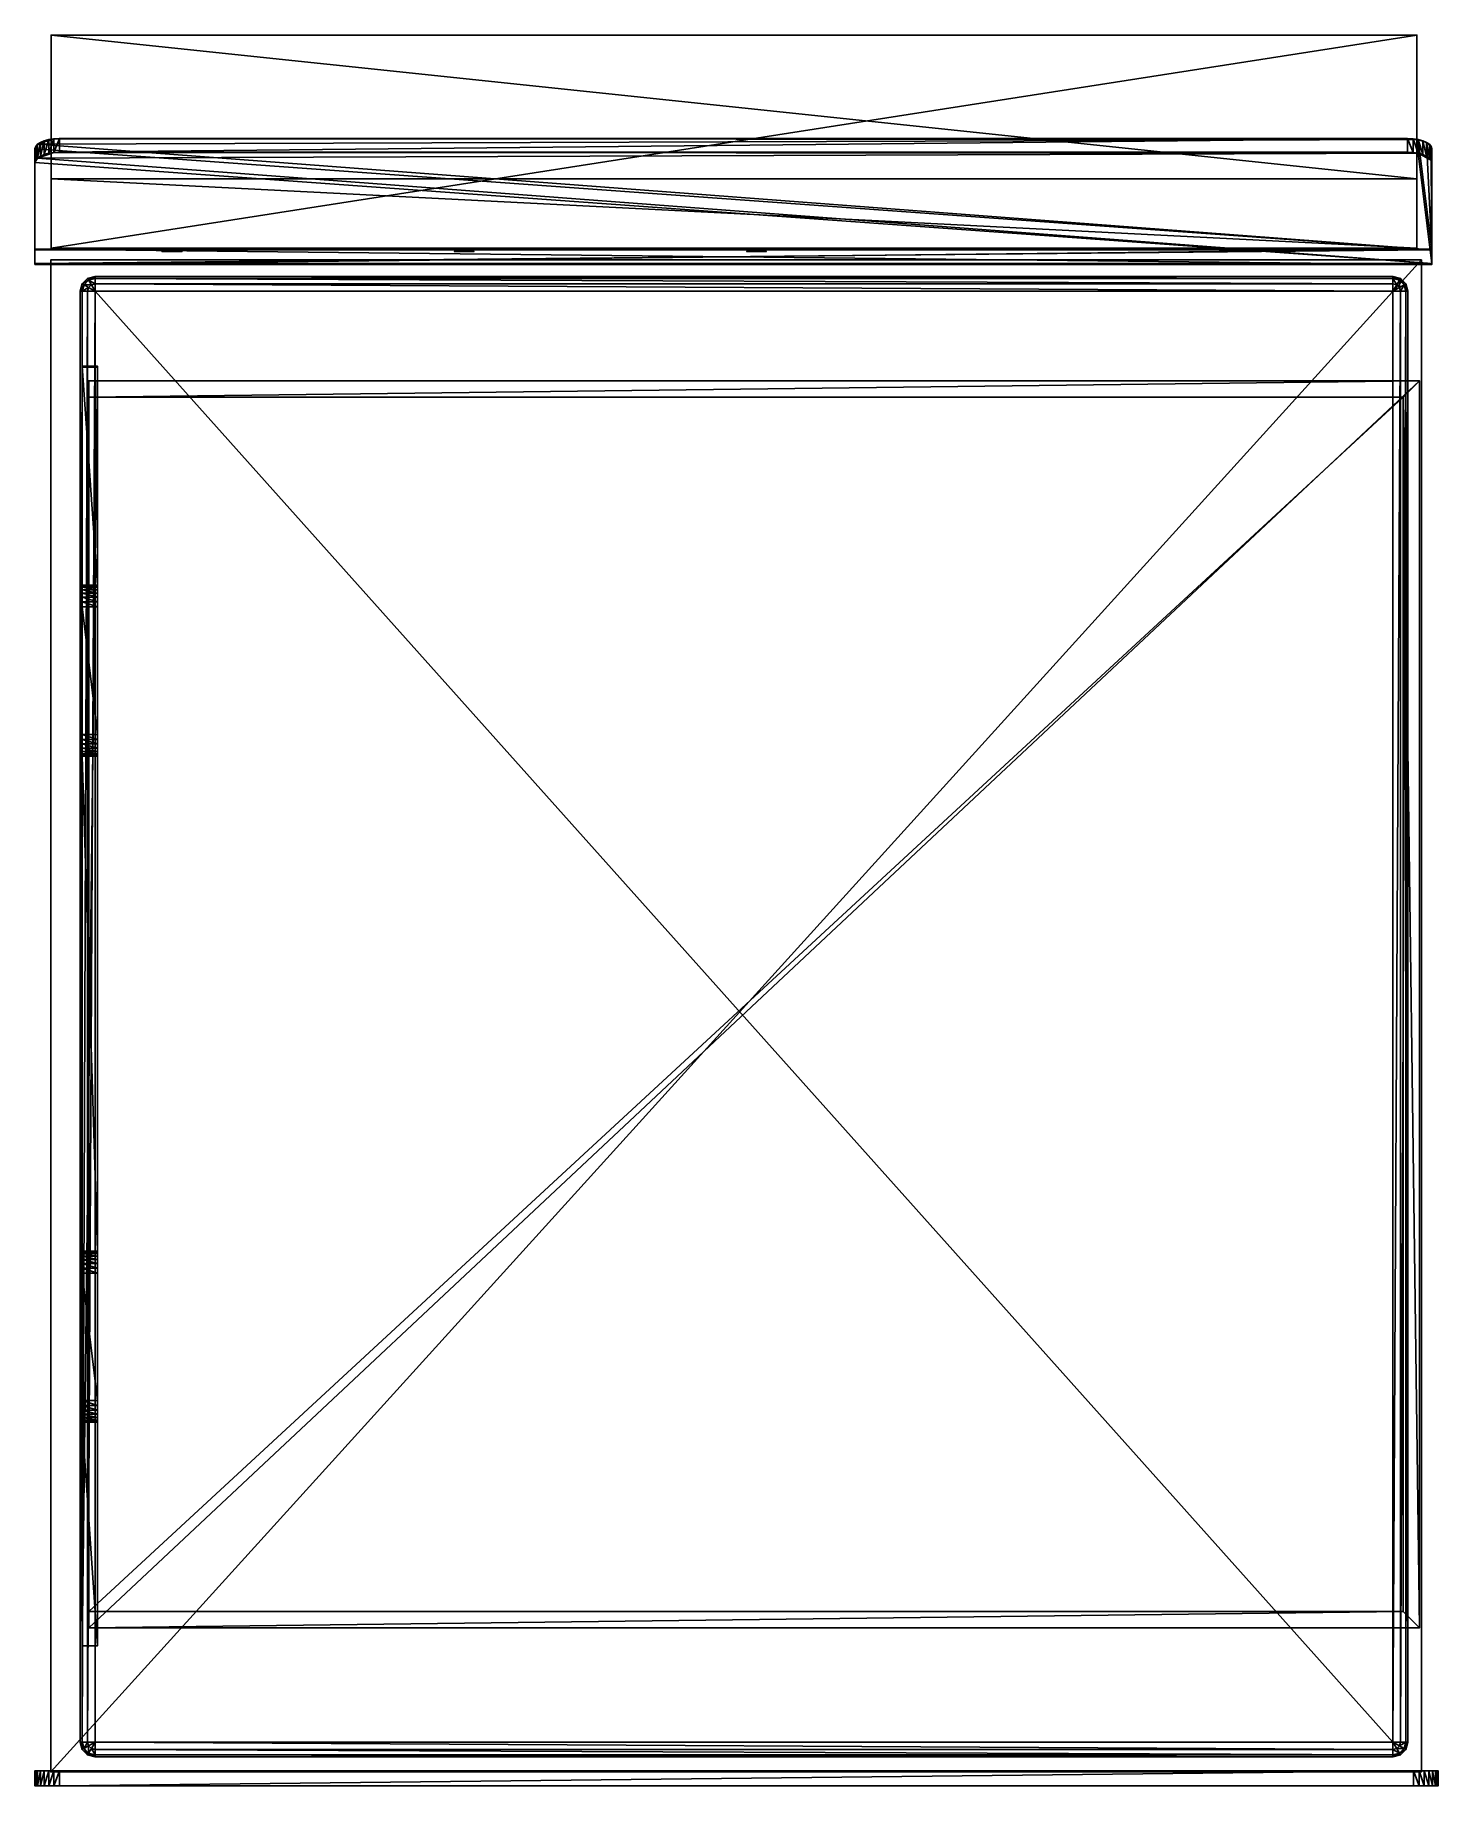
# Model space of a CAD drawing. Header units: centimetres. Extents: x -926 to 926, y -1155 to 1155.
import ezdxf

# ---------------------------------------------------------------- set-up
doc = ezdxf.new("R2010")
doc.units = ezdxf.units.CM
for name, color, linetype, true_color in [('beige', 7, 'Continuous', 0x57e18f), ('beige001', 7, 'Continuous', 0x57e18f), ('fabric', 7, 'Continuous', 0x57e18f), ('grey', 7, 'Continuous', 0x57e18f)]:
    doc.layers.add(name, color=color, linetype=linetype, true_color=true_color)

msp = doc.modelspace()

# ---------------------------------------------------------------- meshes
at = {"layer": 'beige', "color": 233, "true_color": 0xe1578f}
mesh = msp.add_polyface(dxfattribs=at)
corners = [(-893.4, -1135.1, 88.6), (-900.8, -1135.1, 87.8), (-907.6, -1135.1, 85.4), (-913.6, -1135.1, 81.6), (-918.6, -1135.1, 76.6), (-922.4, -1135.1, 70.6), (-924.8, -1135.1, 63.8), (-925.7, -1135.1, 56.4), (-893.4, -1155.1, 88.6), (-900.8, -1155.1, 87.8), (-907.6, -1155.1, 85.4), (-913.6, -1155.1, 81.6), (-918.6, -1155.1, 76.6), (-922.4, -1155.1, 70.6), (-924.8, -1155.1, 63.8), (-925.7, -1155.1, 56.4), (893.4, -1135.1, 88.6), (900.8, -1135.1, 87.8), (900.8, -1155.1, 87.8), (893.4, -1155.1, 88.6), (907.6, -1135.1, 85.4), (907.6, -1155.1, 85.4), (913.6, -1135.1, 81.6), (913.6, -1155.1, 81.6), (918.6, -1135.1, 76.6), (918.6, -1155.1, 76.6), (922.4, -1135.1, 70.6), (922.4, -1155.1, 70.6), (924.8, -1135.1, 63.8), (924.8, -1155.1, 63.8), (925.7, -1135.1, 56.4), (925.7, -1155.1, 56.4), (-925.7, -1135.1, -484.7), (-925.7, -1155.1, -484.7), (925.7, -1135.1, -484.7), (925.7, -1155.1, -484.7), (-893.4, 1018.6, 476.4), (-900.8, 1018.2, 475.7), (-907.6, 1017.2, 473.5), (-913.6, 1015.6, 470), (-918.6, 1013.5, 465.5), (-922.4, 1010.9, 460), (-924.8, 1008.1, 453.9), (-925.7, 1004.9, 447.2), (-893.4, 1000.4, 484.9), (-900.8, 1000.1, 484.1), (-907.6, 999.1, 481.9), (-913.6, 997.4, 478.5), (-918.6, 995.3, 473.9), (-922.4, 992.8, 468.5), (-924.8, 989.9, 462.3), (-925.7, 986.8, 455.6), (885.4, 1018.6, 476.4), (892.8, 1018.2, 475.7), (892.8, 1000.1, 484.1), (885.4, 1000.4, 484.9), (899.6, 1017.2, 473.5), (899.6, 999.1, 481.9), (905.5, 1015.6, 470), (905.5, 997.4, 478.5), (910.5, 1013.5, 465.5), (910.5, 995.3, 473.9), (914.3, 1010.9, 460), (914.3, 992.8, 468.5), (916.8, 1008.1, 453.9), (916.8, 989.9, 462.3), (917.6, 1004.9, 447.2), (917.6, 986.8, 455.6), (-925.7, 871.7, 161.5), (-925.7, 853.6, 170), (917.6, 871.7, 161.5), (917.6, 853.6, 170)]
mesh.append_faces([[corners[k] for k in face] for face in [(34, 7, 5), (5, 3, 1), (1, 16, 20), (5, 1, 20), (34, 5, 20), (34, 20, 24), (28, 34, 24), (21, 19, 9), (9, 11, 13), (21, 9, 13), (13, 15, 35), (21, 13, 35), (21, 35, 29), (25, 21, 29), (70, 43, 41), (41, 39, 37), (37, 52, 56), (41, 37, 56), (70, 41, 56), (70, 56, 60), (64, 70, 60), (57, 55, 45), (45, 47, 49), (57, 45, 49), (49, 51, 71), (57, 49, 71), (57, 71, 65), (61, 57, 65)]], dxfattribs={"vtx0": -1, "vtx1": -1, "vtx2": -1, "color": 233})
mesh.append_faces([[corners[k] for k in face] for face in [(26, 28, 24), (27, 25, 29), (62, 64, 60), (63, 61, 65)]], dxfattribs={"vtx1": -1, "color": 233})
mesh.append_faces([[corners[k] for k in face] for face in [(9, 8, 0), (0, 1, 9), (10, 9, 1), (1, 2, 10), (11, 10, 2), (2, 3, 11), (12, 11, 3), (3, 4, 12), (13, 12, 4), (4, 5, 13), (14, 13, 5), (5, 6, 14), (15, 14, 6), (6, 7, 15), (32, 33, 15), (15, 7, 32), (18, 17, 16), (16, 19, 18), (21, 20, 17), (17, 18, 21), (23, 22, 20), (20, 21, 23), (25, 24, 22), (22, 23, 25), (27, 26, 24), (24, 25, 27), (29, 28, 26), (26, 27, 29), (31, 30, 28), (28, 29, 31), (31, 35, 34), (34, 30, 31), (28, 30, 34), (34, 32, 7), (7, 6, 5), (5, 4, 3), (3, 2, 1), (1, 0, 16), (16, 17, 20), (20, 22, 24), (25, 23, 21), (21, 18, 19), (19, 8, 9), (9, 10, 11), (11, 12, 13), (13, 14, 15), (15, 33, 35), (35, 31, 29), (8, 19, 16), (16, 0, 8), (45, 44, 36), (36, 37, 45), (46, 45, 37), (37, 38, 46), (47, 46, 38), (38, 39, 47), (48, 47, 39), (39, 40, 48), (49, 48, 40), (40, 41, 49), (50, 49, 41), (41, 42, 50), (51, 50, 42), (42, 43, 51), (68, 69, 51), (51, 43, 68), (54, 53, 52), (52, 55, 54), (57, 56, 53), (53, 54, 57), (59, 58, 56), (56, 57, 59), (61, 60, 58), (58, 59, 61), (63, 62, 60), (60, 61, 63), (65, 64, 62), (62, 63, 65), (67, 66, 64), (64, 65, 67), (67, 71, 70), (70, 66, 67), (64, 66, 70), (70, 68, 43), (43, 42, 41), (41, 40, 39), (39, 38, 37), (37, 36, 52), (52, 53, 56), (56, 58, 60), (61, 59, 57), (57, 54, 55), (55, 44, 45), (45, 46, 47), (47, 48, 49), (49, 50, 51), (51, 69, 71), (71, 67, 65), (44, 55, 52), (52, 36, 44), (70, 71, 69), (69, 68, 70)]], dxfattribs={"vtx2": -1, "color": 233})
at = {"layer": 'beige001', "color": 233, "true_color": 0xe1578f}
mesh = msp.add_polyface(dxfattribs=at)
corners = [(13.3, 869.4, 117.7), (39.5, 869.4, 117.7), (13.3, 869.4, 188.6), (39.5, 869.4, 188.6), (-372.4, 869.4, 117.7), (-346.2, 869.4, 117.7), (-372.4, 869.4, 188.6), (-346.2, 869.4, 188.6), (-758.1, 869.4, 117.7), (-731.9, 869.4, 117.7), (-758.1, 869.4, 188.6), (-731.9, 869.4, 188.6)]
mesh.append_faces([[corners[k] for k in face] for face in [(0, 1, 3), (3, 2, 0), (4, 5, 7), (7, 6, 4), (8, 9, 11), (11, 10, 8)]], dxfattribs={"vtx2": -1, "color": 233})
at = {"layer": 'fabric', "color": 233, "true_color": 0xe1578f}
mesh = msp.add_polyface(dxfattribs=at)
corners = [(-846.4, 817.1, 65.2), (866.3, 817.1, 65.2), (-846.4, -1097.1, 65.2), (866.3, -1097.1, 65.2), (-846.4, 826.8, 62.6), (-851.3, 825.5, 62.6), (-854.9, 821.9, 62.6), (-856.2, 817.1, 62.6), (-856.2, -1097.1, 62.6), (-854.9, -1102, 62.6), (-851.3, -1105.6, 62.6), (-846.4, -1106.9, 62.6), (866.3, -1106.9, 62.6), (871.2, -1105.6, 62.6), (874.8, -1102, 62.6), (876.1, -1097.1, 62.6), (876.1, 817.1, 62.6), (874.8, 821.9, 62.6), (871.2, 825.5, 62.6), (866.3, 826.8, 62.6), (-846.4, 834, 55.4), (-854.9, 831.7, 55.4), (-861, 825.5, 55.4), (-863.3, 817.1, 55.4), (-863.3, -1097.1, 55.4), (-861, -1105.6, 55.4), (-854.9, -1111.7, 55.4), (-846.4, -1114, 55.4), (866.3, -1114, 55.4), (874.8, -1111.7, 55.4), (881, -1105.6, 55.4), (883.2, -1097.1, 55.4), (883.2, 817.1, 55.4), (881, 825.5, 55.4), (874.8, 831.7, 55.4), (866.3, 834, 55.4), (-846.4, 836.6, 45.7), (-856.2, 834, 45.7), (-863.3, 826.8, 45.7), (-865.9, 817.1, 45.7), (-865.9, -1097.1, 45.7), (-863.3, -1106.9, 45.7), (-856.2, -1114, 45.7), (-846.4, -1116.6, 45.7), (866.3, -1116.6, 45.7), (876.1, -1114, 45.7), (883.2, -1106.9, 45.7), (885.8, -1097.1, 45.7), (885.8, 817.1, 45.7), (883.2, 826.8, 45.7), (876.1, 834, 45.7), (866.3, 836.6, 45.7), (-846.4, 836.6, -12.1), (-856.2, 834, -12.1), (-863.3, 826.8, -12.1), (-865.9, 817.1, -12.1), (-865.9, -1097.1, -12.1), (-863.3, -1106.9, -12.1), (-856.2, -1114, -12.1), (-846.4, -1116.6, -12.1), (866.3, -1116.6, -12.1), (876.1, -1114, -12.1), (883.2, -1106.9, -12.1), (885.8, -1097.1, -12.1), (885.8, 817.1, -12.1), (883.2, 826.8, -12.1), (876.1, 834, -12.1), (866.3, 836.6, -12.1)]
mesh.append_faces([[corners[k] for k in face] for face in [(0, 4, 5), (0, 5, 6), (0, 6, 7), (2, 8, 9), (2, 9, 10), (2, 10, 11), (3, 12, 13), (3, 13, 14), (3, 14, 15), (1, 16, 17), (1, 17, 18), (1, 18, 19)]], dxfattribs={"color": 233})
mesh.append_faces([[corners[k] for k in face] for face in [(3, 1, 0), (0, 2, 3), (8, 2, 0), (0, 7, 8), (12, 3, 2), (2, 11, 12), (16, 1, 3), (3, 15, 16), (4, 0, 1), (1, 19, 4), (21, 5, 4), (4, 20, 21), (22, 6, 5), (5, 21, 22), (23, 7, 6), (6, 22, 23), (24, 8, 7), (7, 23, 24), (25, 9, 8), (8, 24, 25), (26, 10, 9), (9, 25, 26), (27, 11, 10), (10, 26, 27), (28, 12, 11), (11, 27, 28), (29, 13, 12), (12, 28, 29), (30, 14, 13), (13, 29, 30), (31, 15, 14), (14, 30, 31), (32, 16, 15), (15, 31, 32), (33, 17, 16), (16, 32, 33), (34, 18, 17), (17, 33, 34), (35, 19, 18), (18, 34, 35), (20, 4, 19), (19, 35, 20), (37, 21, 20), (20, 36, 37), (38, 22, 21), (21, 37, 38), (39, 23, 22), (22, 38, 39), (40, 24, 23), (23, 39, 40), (41, 25, 24), (24, 40, 41), (42, 26, 25), (25, 41, 42), (43, 27, 26), (26, 42, 43), (44, 28, 27), (27, 43, 44), (45, 29, 28), (28, 44, 45), (46, 30, 29), (29, 45, 46), (47, 31, 30), (30, 46, 47), (48, 32, 31), (31, 47, 48), (49, 33, 32), (32, 48, 49), (50, 34, 33), (33, 49, 50), (51, 35, 34), (34, 50, 51), (36, 20, 35), (35, 51, 36), (53, 37, 36), (36, 52, 53), (54, 38, 37), (37, 53, 54), (55, 39, 38), (38, 54, 55), (56, 40, 39), (39, 55, 56), (57, 41, 40), (40, 56, 57), (58, 42, 41), (41, 57, 58), (59, 43, 42), (42, 58, 59), (60, 44, 43), (43, 59, 60), (61, 45, 44), (44, 60, 61), (62, 46, 45), (45, 61, 62), (63, 47, 46), (46, 62, 63), (64, 48, 47), (47, 63, 64), (65, 49, 48), (48, 64, 65), (66, 50, 49), (49, 65, 66), (67, 51, 50), (50, 66, 67), (52, 36, 51), (51, 67, 52)]], dxfattribs={"vtx2": -1, "color": 233})
at = {"layer": 'grey', "color": 233, "true_color": 0xe1578f}
mesh = msp.add_polyface(dxfattribs=at)
corners = [(897.9, 1155.1, 353.8), (897.9, 1155.1, -478.8), (897.9, 873.7, -478.8), (897.9, 873.7, 154), (897.9, 965.3, 353.8), (-904.5, 1155.1, 353.8), (-904.5, 1155.1, -478.8), (-904.5, 873.7, -478.8), (-904.5, 873.7, 154), (-904.5, 965.3, 353.8), (-854.8, -946.6, -478.9), (901.2, -946.6, -478.9), (-854.8, 698.9, -478.9), (901.2, 698.9, -478.9), (-854.8, -946.6, -297), (901.2, -946.6, -297), (-854.8, 698.9, -297), (901.2, 698.9, -297), (-854.8, -925.1, -457.4), (879.7, -925.1, -457.4), (-854.8, 677.4, -457.4), (879.7, 677.4, -457.4), (-854.8, -925.1, -297), (879.7, -925.1, -297), (-854.8, 677.4, -297), (879.7, 677.4, -297), (-843.3, 203.6, -315.6), (-843.3, 204.4, -322.1), (-843.3, 206.6, -328.2), (-843.3, 210, -333.5), (-843.3, 214.4, -338), (-843.3, 219.7, -341.3), (-843.3, 225.8, -343.5), (-843.3, 232.3, -344.3), (-843.3, 400.6, -344.3), (-843.3, 407.2, -343.5), (-843.3, 413.2, -341.3), (-843.3, 418.5, -338), (-843.3, 423, -333.5), (-843.3, 426.4, -328.2), (-843.3, 428.5, -322.1), (-843.3, 429.3, -315.6), (-843.3, 429.3, -275), (-843.3, 718.4, -274.6), (-843.3, 717.1, -484.9), (-843.3, -970.3, -484.9), (-843.3, -970.3, -275.6), (-843.3, -675, -274.3), (-843.3, -675.3, -315.6), (-843.3, -674.5, -322.1), (-843.3, -672.4, -328.2), (-843.3, -669, -333.5), (-843.3, -664.5, -338), (-843.3, -659.2, -341.3), (-843.3, -653.2, -343.5), (-843.3, -646.6, -344.3), (-843.3, -478.4, -344.3), (-843.3, -471.8, -343.5), (-843.3, -465.7, -341.3), (-843.3, -460.4, -338), (-843.3, -456, -333.5), (-843.3, -452.6, -328.2), (-843.3, -450.4, -322.1), (-843.3, -449.7, -315.6), (-843.3, -449.7, -275), (-843.3, 203.6, -275.7), (-863.3, 203.6, -315.6), (-863.3, 204.4, -322.1), (-863.3, 206.6, -328.2), (-863.3, 210, -333.5), (-863.3, 214.4, -338), (-863.3, 219.7, -341.3), (-863.3, 225.8, -343.5), (-863.3, 232.3, -344.3), (-863.3, 400.6, -344.3), (-863.3, 407.2, -343.5), (-863.3, 413.2, -341.3), (-863.3, 418.5, -338), (-863.3, 423, -333.5), (-863.3, 426.4, -328.2), (-863.3, 428.5, -322.1), (-863.3, 429.3, -315.6), (-863.3, 429.3, -275), (-863.3, 718.4, -274.6), (-863.3, 717.1, -484.9), (-863.3, -970.3, -484.9), (-863.3, -970.3, -275.6), (-863.3, -675, -274.3), (-863.3, -675.3, -315.6), (-863.3, -674.5, -322.1), (-863.3, -672.4, -328.2), (-863.3, -669, -333.5), (-863.3, -664.5, -338), (-863.3, -659.2, -341.3), (-863.3, -653.2, -343.5), (-863.3, -646.6, -344.3), (-863.3, -478.4, -344.3), (-863.3, -471.8, -343.5), (-863.3, -465.7, -341.3), (-863.3, -460.4, -338), (-863.3, -456, -333.5), (-863.3, -452.6, -328.2), (-863.3, -450.4, -322.1), (-863.3, -449.7, -315.6), (-863.3, -449.7, -275), (-863.3, 203.6, -275.7), (-905, -1136.5, -239.8), (903.7, -1136.5, -239.8), (-905, 858.4, -239.8), (903.7, 858.4, -239.8), (-905, -1136.5, 38.8), (903.7, -1136.5, 38.8), (-905, 858.4, 38.8), (903.7, 858.4, 38.8), (-925.7, 872.5, 154.7), (-925.7, 852.5, 154.7), (917.6, 872.5, 154.7), (917.6, 852.5, 154.7), (-925.7, 852.5, -479.1), (917.6, 872.5, -479.1), (-925.7, 872.5, -479.1), (917.6, 852.5, -479.1)]
mesh.append_faces([[corners[k] for k in face] for face in [(1, 3, 2), (46, 48, 47)]], dxfattribs={"vtx0": -1, "color": 233})
mesh.append_faces([[corners[k] for k in face] for face in [(6, 8, 5), (86, 88, 85)]], dxfattribs={"vtx0": -1, "vtx1": -1, "color": 233})
mesh.append_faces([[corners[k] for k in face] for face in [(45, 31, 56), (96, 71, 85)]], dxfattribs={"vtx0": -1, "vtx1": -1, "vtx2": -1, "color": 233})
mesh.append_faces([[corners[k] for k in face] for face in [(44, 42, 41), (44, 41, 40), (44, 40, 39), (44, 39, 38), (44, 38, 37), (44, 37, 36), (44, 36, 35), (44, 35, 34), (45, 34, 33), (45, 33, 32), (45, 32, 31), (26, 63, 62), (28, 62, 61), (28, 61, 60), (29, 60, 59), (30, 59, 58), (31, 58, 57), (31, 57, 56), (45, 56, 55), (45, 55, 54), (45, 54, 53), (45, 53, 52), (45, 52, 51), (45, 51, 50), (45, 50, 49), (45, 49, 48), (103, 105, 66), (102, 66, 67), (102, 67, 68), (100, 68, 69), (99, 69, 70), (98, 70, 71), (74, 84, 85)]], dxfattribs={"vtx0": -1, "vtx2": -1, "color": 233})
mesh.append_faces([[corners[k] for k in face] for face in [(1, 0, 3), (45, 44, 34), (26, 65, 63), (27, 26, 62), (28, 27, 62), (29, 28, 60), (30, 29, 59), (31, 30, 58), (46, 45, 48), (102, 103, 66), (101, 102, 68), (100, 101, 68), (99, 100, 69), (98, 99, 70), (97, 98, 71), (96, 97, 71), (81, 82, 84), (80, 81, 84), (79, 80, 84), (78, 79, 84), (77, 78, 84), (76, 77, 84), (75, 76, 84), (74, 75, 84), (73, 74, 85), (72, 73, 85), (71, 72, 85), (95, 96, 85), (94, 95, 85), (93, 94, 85), (92, 93, 85), (91, 92, 85), (90, 91, 85), (89, 90, 85), (88, 89, 85)]], dxfattribs={"vtx1": -1, "vtx2": -1, "color": 233})
mesh.append_faces([[corners[k] for k in face] for face in [(6, 5, 0), (0, 1, 6), (7, 6, 1), (1, 2, 7), (8, 7, 2), (2, 3, 8), (9, 8, 3), (3, 4, 9), (5, 9, 4), (4, 0, 5), (0, 4, 3), (6, 7, 8), (8, 9, 5), (13, 11, 10), (10, 12, 13), (15, 14, 10), (10, 11, 15), (17, 15, 11), (11, 13, 17), (16, 17, 13), (13, 12, 16), (18, 19, 21), (21, 20, 18), (18, 22, 23), (23, 19, 18), (19, 23, 25), (25, 21, 19), (21, 25, 24), (24, 20, 21), (18, 20, 12), (12, 10, 18), (23, 22, 14), (14, 15, 23), (22, 18, 10), (10, 14, 22), (25, 23, 15), (15, 17, 25), (20, 24, 16), (16, 12, 20), (24, 25, 17), (17, 16, 24), (67, 66, 26), (26, 27, 67), (68, 67, 27), (27, 28, 68), (69, 68, 28), (28, 29, 69), (70, 69, 29), (29, 30, 70), (71, 70, 30), (30, 31, 71), (72, 71, 31), (31, 32, 72), (73, 72, 32), (32, 33, 73), (74, 73, 33), (33, 34, 74), (75, 74, 34), (34, 35, 75), (76, 75, 35), (35, 36, 76), (77, 76, 36), (36, 37, 77), (78, 77, 37), (37, 38, 78), (79, 78, 38), (38, 39, 79), (80, 79, 39), (39, 40, 80), (81, 80, 40), (40, 41, 81), (82, 81, 41), (41, 42, 82), (83, 82, 42), (42, 43, 83), (84, 83, 43), (43, 44, 84), (85, 84, 44), (44, 45, 85), (86, 85, 45), (45, 46, 86), (87, 86, 46), (46, 47, 87), (88, 87, 47), (47, 48, 88), (89, 88, 48), (48, 49, 89), (90, 89, 49), (49, 50, 90), (91, 90, 50), (50, 51, 91), (92, 91, 51), (51, 52, 92), (93, 92, 52), (52, 53, 93), (94, 93, 53), (53, 54, 94), (95, 94, 54), (54, 55, 95), (96, 95, 55), (55, 56, 96), (97, 96, 56), (56, 57, 97), (98, 97, 57), (57, 58, 98), (99, 98, 58), (58, 59, 99), (100, 99, 59), (59, 60, 100), (101, 100, 60), (60, 61, 101), (102, 101, 61), (61, 62, 102), (103, 102, 62), (62, 63, 103), (104, 103, 63), (63, 64, 104), (105, 104, 64), (64, 65, 105), (66, 105, 65), (65, 26, 66), (44, 43, 42), (65, 64, 63), (86, 87, 88), (103, 104, 105), (82, 83, 84), (106, 108, 109), (109, 107, 106), (110, 111, 113), (113, 112, 110), (106, 107, 111), (111, 110, 106), (107, 109, 113), (113, 111, 107), (109, 108, 112), (112, 113, 109), (108, 106, 110), (110, 112, 108), (120, 118, 115), (115, 114, 120), (121, 119, 116), (116, 117, 121), (119, 120, 114), (114, 116, 119), (118, 121, 117), (117, 115, 118), (117, 116, 114), (114, 115, 117), (119, 121, 118), (118, 120, 119)]], dxfattribs={"vtx2": -1, "color": 233})

doc.saveas('drawing.dxf')
